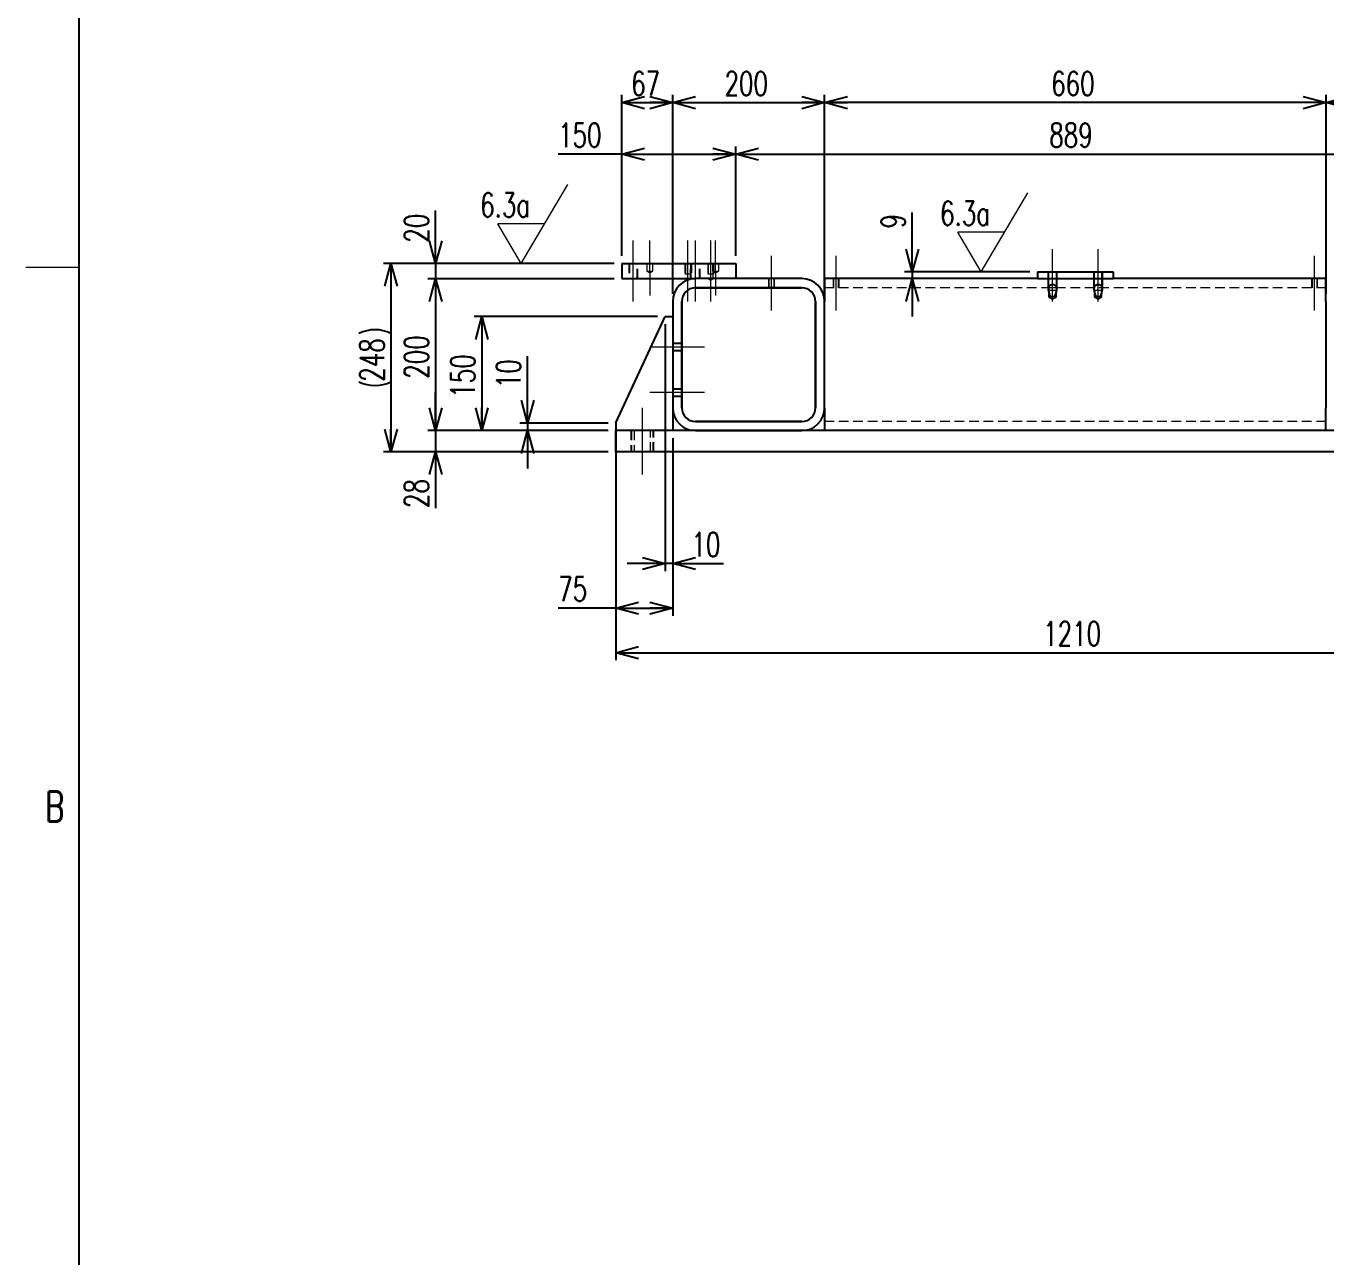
# Model space of a CAD drawing. Header units: millimetres. Extents: x 30 to 8380, y 30 to 5898.
# Drawn here: x 30 to 1741, y 1661 to 3281 of the extents above; entities that cross this region are included whole.
import ezdxf

# ---------------------------------------------------------------- set-up
doc = ezdxf.new("R2010")
doc.units = ezdxf.units.MM
doc.header["$LTSCALE"] = 10
doc.linetypes.add('CENTERX2', pattern=[20.32, 12.7, -2.54, 2.54, -2.54])
doc.linetypes.add('HIDDEN', pattern=[1.905, 1.27, -0.635])
doc.layers.add('FORMAT', color=7, linetype='Continuous')
doc.styles.add('SLDTEXTSTYLE0', font='TXT', dxfattribs={"width": 0.7, "bigfont": 'bigfont'})
doc.dimstyles.new('SLDDIMSTYLE1', dxfattribs={"dimtxt": 36.380208, "dimasz": 30, "dimexe": 0, "dimexo": 0.0625, "dimgap": 9.095052, "dimtad": 3, "dimrnd": 1e-09, "dimzin": 12, "dimdsep": 46, "dimtxsty": 'SLDTEXTSTYLE0', "dimblk1": 'OPEN30', "dimblk2": 'OPEN30', "dimsah": 1, "dimcen": 0.09, "dimadec": 0, "dimazin": 3, "dimtfac": 1, "dimtdec": 3, "dimtofl": 0, "dimtmove": 0, "dimatfit": 3, "dimldrblk": 'OPEN30', "dimfxl": 1, "dimfrac": 2, "dimtolj": 1, "dimtzin": 12, "dimarcsym": 0})
doc.dimstyles.new('SLDDIMSTYLE2', dxfattribs={"dimtxt": 36.380208, "dimasz": 30, "dimexe": 0, "dimexo": 0.0625, "dimgap": 9.095052, "dimtad": 3, "dimrnd": 1e-09, "dimzin": 12, "dimdsep": 46, "dimtxsty": 'SLDTEXTSTYLE0', "dimblk1": 'OPEN30', "dimblk2": 'OPEN30', "dimsah": 1, "dimcen": 0.09, "dimadec": 0, "dimazin": 3, "dimtfac": 1, "dimtdec": 3, "dimtmove": 0, "dimatfit": 0, "dimldrblk": 'OPEN30', "dimfxl": 1, "dimfrac": 2, "dimtolj": 1, "dimtzin": 12, "dimarcsym": 0})

# ---------------------------------------------------------------- blocks, each defined once
blk = doc.blocks.new('_Open30')
at = {"color": 0, "linetype": 'ByBlock', "lineweight": -2}
for p, q in [((-1, 0.267949), (0, 0)), ((0, 0), (-1, -0.267949)), ((0, 0), (-1, 0))]:
    blk.add_line(p, q, dxfattribs=at)
blk = doc.blocks.new('_D_111')
at = {"layer": 'FORMAT', "transparency": 16777216}
for p, q in [((806.4, 2710.4), (806.4, 2446)), ((2016.4, 2710.4), (2016.4, 2446)), ((806.4, 2456), (2016.4, 2456))]:
    blk.add_line(p, q, dxfattribs=at)
at = {"layer": 'FORMAT', "transparency": 16777216, "xscale": 30, "yscale": 30, "rotation": 180}
blk.add_blockref('_Open30', (806.4, 2456, -2290), dxfattribs=at)
at = {"layer": 'FORMAT', "transparency": 16777216, "xscale": 30, "yscale": 30}
blk.add_blockref('_Open30', (2016.4, 2456, -2290), dxfattribs=at)
at = {"layer": 'FORMAT', "transparency": 16777216, "insert": (1369.1, 2497), "char_height": 31.75, "attachment_point": 1, "style": 'SLDTEXTSTYLE0'}
blk.add_mtext('1210', dxfattribs=at)
blk = doc.blocks.new('_D_112')
at = {"layer": 'FORMAT', "transparency": 16777216}
for p, q in [((806.4, 2748.4), (806.4, 2504.7)), ((881.4, 2738.4), (881.4, 2504.7)), ((806.4, 2514.7), (730.7, 2514.7)), ((806.4, 2514.7), (881.4, 2514.7))]:
    blk.add_line(p, q, dxfattribs=at)
at = {"layer": 'FORMAT', "transparency": 16777216, "xscale": 30, "yscale": 30, "rotation": 180}
blk.add_blockref('_Open30', (806.4, 2514.7, -2290), dxfattribs=at)
at = {"layer": 'FORMAT', "transparency": 16777216, "xscale": 30, "yscale": 30}
blk.add_blockref('_Open30', (881.4, 2514.7, -2290), dxfattribs=at)
at = {"layer": 'FORMAT', "transparency": 16777216, "insert": (730.7, 2555.7), "char_height": 31.75, "attachment_point": 1, "style": 'SLDTEXTSTYLE0'}
blk.add_mtext('75', dxfattribs=at)
blk = doc.blocks.new('_D_113')
at = {"layer": 'FORMAT', "transparency": 16777216}
for p, q in [((804.4, 2968.4), (500.5, 2968.4)), ((510.5, 2968.4), (510.5, 2720.4)), ((796.4, 2720.4), (500.5, 2720.4))]:
    blk.add_line(p, q, dxfattribs=at)
for centre, start, end in [((489.3, 2833.9), 63.4349, 116.5651), ((489.3, 2855), 243.4349, 296.5651)]:
    blk.add_arc(centre, 47.3, start, end, dxfattribs=at)
at = {"layer": 'FORMAT', "transparency": 16777216, "xscale": 30, "yscale": 30}
for p, rotation in [((510.5, 2968.4, -2290), 90), ((510.5, 2720.4, -2290), 270)]:
    blk.add_blockref('_Open30', p, dxfattribs=dict(at, rotation=rotation))
at = {"layer": 'FORMAT', "transparency": 16777216, "insert": (469.6, 2812.7), "char_height": 31.75, "attachment_point": 1, "rotation": 90, "style": 'SLDTEXTSTYLE0'}
blk.add_mtext('248', dxfattribs=at)
blk = doc.blocks.new('_D_114')
at = {"layer": 'FORMAT', "transparency": 16777216}
for p, q in [((569.2, 2968.4), (569.2, 3038.1)), ((804.4, 2968.4), (559.2, 2968.4)), ((569.2, 2968.4), (569.2, 2948.4)), ((804.4, 2948.4), (559.2, 2948.4)), ((569.2, 2948.4), (569.2, 2898.4))]:
    blk.add_line(p, q, dxfattribs=at)
at = {"layer": 'FORMAT', "transparency": 16777216, "xscale": 30, "yscale": 30}
for p, rotation in [((569.2, 2968.4, -2290), 270), ((569.2, 2948.4, -2290), 90)]:
    blk.add_blockref('_Open30', p, dxfattribs=dict(at, rotation=rotation))
at = {"layer": 'FORMAT', "transparency": 16777216, "insert": (528.2, 2995.8), "char_height": 31.75, "attachment_point": 1, "rotation": 90, "style": 'SLDTEXTSTYLE0'}
blk.add_mtext('20', dxfattribs=at)
blk = doc.blocks.new('_D_115')
at = {"layer": 'FORMAT', "transparency": 16777216}
for p, q in [((804.4, 2948.4), (559.2, 2948.4)), ((569.2, 2948.4), (569.2, 2748.4)), ((796.4, 2748.4), (559.2, 2748.4))]:
    blk.add_line(p, q, dxfattribs=at)
at = {"layer": 'FORMAT', "transparency": 16777216, "xscale": 30, "yscale": 30}
for p, rotation in [((569.2, 2948.4, -2290), 90), ((569.2, 2748.4, -2290), 270)]:
    blk.add_blockref('_Open30', p, dxfattribs=dict(at, rotation=rotation))
at = {"layer": 'FORMAT', "transparency": 16777216, "insert": (528.2, 2816.7), "char_height": 31.75, "attachment_point": 1, "rotation": 90, "style": 'SLDTEXTSTYLE0'}
blk.add_mtext('200', dxfattribs=at)
blk = doc.blocks.new('_D_116')
at = {"layer": 'FORMAT', "transparency": 16777216}
for p, q in [((569.2, 2748.4), (569.2, 2798.4)), ((796.4, 2748.4), (559.2, 2748.4)), ((569.2, 2748.4), (569.2, 2720.4)), ((796.4, 2720.4), (559.2, 2720.4)), ((569.2, 2720.4), (569.2, 2646.5))]:
    blk.add_line(p, q, dxfattribs=at)
at = {"layer": 'FORMAT', "transparency": 16777216, "xscale": 30, "yscale": 30}
for p, rotation in [((569.2, 2748.4, -2290), 270), ((569.2, 2720.4, -2290), 90)]:
    blk.add_blockref('_Open30', p, dxfattribs=dict(at, rotation=rotation))
at = {"layer": 'FORMAT', "transparency": 16777216, "insert": (528.2, 2646.5), "char_height": 31.75, "attachment_point": 1, "rotation": 90, "style": 'SLDTEXTSTYLE0'}
blk.add_mtext('28', dxfattribs=at)
blk = doc.blocks.new('_D_117')
at = {"layer": 'FORMAT', "transparency": 16777216}
for p, q in [((861.4, 2898.4), (620.1, 2898.4)), ((630.1, 2898.4), (630.1, 2748.4)), ((796.4, 2748.4), (620.1, 2748.4))]:
    blk.add_line(p, q, dxfattribs=at)
at = {"layer": 'FORMAT', "transparency": 16777216, "xscale": 30, "yscale": 30}
for p, rotation in [((630.1, 2898.4, -2290), 90), ((630.1, 2748.4, -2290), 270)]:
    blk.add_blockref('_Open30', p, dxfattribs=dict(at, rotation=rotation))
at = {"layer": 'FORMAT', "transparency": 16777216, "insert": (589.2, 2791.7), "char_height": 31.75, "attachment_point": 1, "rotation": 90, "style": 'SLDTEXTSTYLE0'}
blk.add_mtext('150', dxfattribs=at)
blk = doc.blocks.new('_D_118')
at = {"layer": 'FORMAT', "transparency": 16777216}
for p, q in [((690.3, 2758.4), (690.3, 2846.6)), ((796.4, 2758.4), (680.3, 2758.4)), ((690.3, 2758.4), (690.3, 2748.4)), ((796.4, 2748.4), (680.3, 2748.4)), ((690.3, 2748.4), (690.3, 2698.4))]:
    blk.add_line(p, q, dxfattribs=at)
at = {"layer": 'FORMAT', "transparency": 16777216, "xscale": 30, "yscale": 30}
for p, rotation in [((690.3, 2758.4, -2290), 270), ((690.3, 2748.4, -2290), 90)]:
    blk.add_blockref('_Open30', p, dxfattribs=dict(at, rotation=rotation))
at = {"layer": 'FORMAT', "transparency": 16777216, "insert": (649.4, 2804.2), "char_height": 31.75, "attachment_point": 1, "rotation": 90, "style": 'SLDTEXTSTYLE0'}
blk.add_mtext('10', dxfattribs=at)
blk = doc.blocks.new('_D_119')
at = {"layer": 'FORMAT', "transparency": 16777216}
for p, q in [((871.4, 2888.4), (871.4, 2563.4)), ((881.4, 2738.4), (881.4, 2563.4)), ((871.4, 2573.4), (821.4, 2573.4)), ((881.4, 2573.4), (871.4, 2573.4)), ((881.4, 2573.4), (948.4, 2573.4))]:
    blk.add_line(p, q, dxfattribs=at)
at = {"layer": 'FORMAT', "transparency": 16777216, "xscale": 30, "yscale": 30}
blk.add_blockref('_Open30', (871.4, 2573.4, -2290), dxfattribs=at)
at = {"layer": 'FORMAT', "transparency": 16777216, "xscale": 30, "yscale": 30, "rotation": 180}
blk.add_blockref('_Open30', (881.4, 2573.4, -2290), dxfattribs=at)
at = {"layer": 'FORMAT', "transparency": 16777216, "insert": (906.1, 2614.3), "char_height": 31.75, "attachment_point": 1, "style": 'SLDTEXTSTYLE0'}
blk.add_mtext('10', dxfattribs=at)
blk = doc.blocks.new('_D_120')
at = {"layer": 'FORMAT', "transparency": 16777216}
for p, q in [((814.4, 2978.4), (814.4, 3122.3)), ((964.4, 2978.4), (964.4, 3122.3)), ((814.4, 3112.3), (730.5, 3112.3)), ((814.4, 3112.3), (964.4, 3112.3))]:
    blk.add_line(p, q, dxfattribs=at)
at = {"layer": 'FORMAT', "transparency": 16777216, "xscale": 30, "yscale": 30, "rotation": 180}
blk.add_blockref('_Open30', (814.4, 3112.3, -2290), dxfattribs=at)
at = {"layer": 'FORMAT', "transparency": 16777216, "xscale": 30, "yscale": 30}
blk.add_blockref('_Open30', (964.4, 3112.3, -2290), dxfattribs=at)
at = {"layer": 'FORMAT', "transparency": 16777216, "insert": (730.5, 3153.3), "char_height": 31.75, "attachment_point": 1, "style": 'SLDTEXTSTYLE0'}
blk.add_mtext('150', dxfattribs=at)
blk = doc.blocks.new('_D_121')
at = {"layer": 'FORMAT', "transparency": 16777216}
for p, q in [((814.4, 2978.4), (814.4, 3190.2)), ((881.4, 2928.4), (881.4, 3190.2)), ((814.4, 3180.2), (881.4, 3180.2))]:
    blk.add_line(p, q, dxfattribs=at)
at = {"layer": 'FORMAT', "transparency": 16777216, "xscale": 30, "yscale": 30, "rotation": 180}
blk.add_blockref('_Open30', (814.4, 3180.2, -2290), dxfattribs=at)
at = {"layer": 'FORMAT', "transparency": 16777216, "xscale": 30, "yscale": 30}
blk.add_blockref('_Open30', (881.4, 3180.2, -2290), dxfattribs=at)
at = {"layer": 'FORMAT', "transparency": 16777216, "insert": (826.7, 3221.1), "char_height": 31.75, "attachment_point": 1, "style": 'SLDTEXTSTYLE0'}
blk.add_mtext('67', dxfattribs=at)
blk = doc.blocks.new('_D_122')
at = {"layer": 'FORMAT', "transparency": 16777216}
for p, q in [((881.4, 2928.4), (881.4, 3190.2)), ((1081.4, 2928.4), (1081.4, 3190.2)), ((881.4, 3180.2), (1081.4, 3180.2))]:
    blk.add_line(p, q, dxfattribs=at)
at = {"layer": 'FORMAT', "transparency": 16777216, "xscale": 30, "yscale": 30, "rotation": 180}
blk.add_blockref('_Open30', (881.4, 3180.2, -2290), dxfattribs=at)
at = {"layer": 'FORMAT', "transparency": 16777216, "xscale": 30, "yscale": 30}
blk.add_blockref('_Open30', (1081.4, 3180.2, -2290), dxfattribs=at)
at = {"layer": 'FORMAT', "transparency": 16777216, "insert": (949.6, 3221.1), "char_height": 31.75, "attachment_point": 1, "style": 'SLDTEXTSTYLE0'}
blk.add_mtext('200', dxfattribs=at)
blk = doc.blocks.new('_D_123')
at = {"layer": 'FORMAT', "transparency": 16777216}
for p, q in [((1081.4, 2928.4), (1081.4, 3190.2)), ((1741.4, 2928.4), (1741.4, 3190.2)), ((1741.4, 3180.2), (1081.4, 3180.2))]:
    blk.add_line(p, q, dxfattribs=at)
at = {"layer": 'FORMAT', "transparency": 16777216, "xscale": 30, "yscale": 30, "rotation": 180}
blk.add_blockref('_Open30', (1081.4, 3180.2, -2290), dxfattribs=at)
at = {"layer": 'FORMAT', "transparency": 16777216, "xscale": 30, "yscale": 30}
blk.add_blockref('_Open30', (1741.4, 3180.2, -2290), dxfattribs=at)
at = {"layer": 'FORMAT', "transparency": 16777216, "insert": (1379.6, 3221.1), "char_height": 31.75, "attachment_point": 1, "style": 'SLDTEXTSTYLE0'}
blk.add_mtext('660', dxfattribs=at)
blk = doc.blocks.new('_D_124')
at = {"layer": 'FORMAT', "transparency": 16777216}
for p, q in [((1741.4, 2928.4), (1741.4, 3190.2)), ((1941.4, 2928.4), (1941.4, 3190.2)), ((1741.4, 3180.2), (1941.4, 3180.2))]:
    blk.add_line(p, q, dxfattribs=at)
at = {"layer": 'FORMAT', "transparency": 16777216, "xscale": 30, "yscale": 30, "rotation": 180}
blk.add_blockref('_Open30', (1741.4, 3180.2, -2290), dxfattribs=at)
at = {"layer": 'FORMAT', "transparency": 16777216, "xscale": 30, "yscale": 30}
blk.add_blockref('_Open30', (1941.4, 3180.2, -2290), dxfattribs=at)
at = {"layer": 'FORMAT', "transparency": 16777216, "insert": (1809.6, 3221.1), "char_height": 31.75, "attachment_point": 1, "style": 'SLDTEXTSTYLE0'}
blk.add_mtext('200', dxfattribs=at)
blk = doc.blocks.new('_D_130')
at = {"layer": 'FORMAT', "transparency": 16777216}
for p, q in [((964.4, 2978.4), (964.4, 3122.3)), ((1853.4, 2978.4), (1853.4, 3122.3)), ((964.4, 3112.3), (1853.4, 3112.3))]:
    blk.add_line(p, q, dxfattribs=at)
at = {"layer": 'FORMAT', "transparency": 16777216, "xscale": 30, "yscale": 30, "rotation": 180}
blk.add_blockref('_Open30', (964.4, 3112.3, -2290), dxfattribs=at)
at = {"layer": 'FORMAT', "transparency": 16777216, "xscale": 30, "yscale": 30}
blk.add_blockref('_Open30', (1853.4, 3112.3, -2290), dxfattribs=at)
at = {"layer": 'FORMAT', "transparency": 16777216, "insert": (1377.1, 3153.3), "char_height": 31.75, "attachment_point": 1, "style": 'SLDTEXTSTYLE0'}
blk.add_mtext('889', dxfattribs=at)
blk = doc.blocks.new('_D_131')
at = {"layer": 'FORMAT', "transparency": 16777216}
for p, q in [((1196.7, 2957.4), (1196.7, 3035.6)), ((1351.4, 2957.4), (1186.7, 2957.4)), ((1196.7, 2957.4), (1196.7, 2948.4)), ((1196.7, 2948.4), (1196.7, 2898.4))]:
    blk.add_line(p, q, dxfattribs=at)
at = {"layer": 'FORMAT', "transparency": 16777216, "xscale": 30, "yscale": 30}
for p, rotation in [((1196.7, 2957.4, -2290), 270), ((1196.7, 2948.4, -2290), 90)]:
    blk.add_blockref('_Open30', p, dxfattribs=dict(at, rotation=rotation))
at = {"layer": 'FORMAT', "transparency": 16777216, "insert": (1155.7, 3014.4), "char_height": 31.8, "attachment_point": 1, "rotation": 90, "style": 'SLDTEXTSTYLE0'}
blk.add_mtext('9', dxfattribs=at)
blk = doc.blocks.new('SW_SFSYMBOL_5')
at = {"color": 0, "linetype": 'Continuous', "lineweight": 0}
for p, q in [((54, -52), (115.3, 52)), ((54, -52), (23.3, 0)), ((84.6, 0), (23.3, 0)), ((118, -52), (44, -52))]:
    blk.add_line(p, q, dxfattribs=at)
at = {"color": 0, "linetype": 'Continuous', "lineweight": 0, "insert": (0, 40.9), "char_height": 31.75, "attachment_point": 1, "style": 'SLDTEXTSTYLE0'}
blk.add_mtext('6.3a', dxfattribs=at)
blk = doc.blocks.new('SW_SFSYMBOL_6')
at = {"color": 0, "linetype": 'Continuous', "lineweight": 0}
for p, q in [((54, -52), (115.3, 52)), ((54, -52), (23.3, 0)), ((84.6, 0), (23.3, 0)), ((176.5, -52), (44, -52))]:
    blk.add_line(p, q, dxfattribs=at)
at = {"color": 0, "linetype": 'Continuous', "lineweight": 0, "insert": (0, 40.9), "char_height": 31.75, "attachment_point": 1, "style": 'SLDTEXTSTYLE0'}
blk.add_mtext('6.3a', dxfattribs=at)

msp = doc.modelspace()

# ---------------------------------------------------------------- linework, layer by layer
at = {"color": 7, "linetype": 'Continuous', "lineweight": 25}
for p, q in [((814.3961123, 2968.4458742), (814.3961123, 2948.4458742)), ((814.3961123, 2968.4458742), (964.3961123, 2968.4458742)), ((964.3961123, 2968.4458742), (964.3961123, 2948.4458742)), ((814.3961123, 2948.4458742), (911.3961123, 2948.4458742)), ((1051.3961123, 2948.4458742), (911.3961123, 2948.4458742)), ((1361.3961123, 2948.4458742), (1081.3961123, 2948.4458742)), ((1081.3961123, 2948.4458742), (1081.3961123, 2918.4458742)), ((1361.3961123, 2957.4458742), (1361.3961123, 2948.4458742)), ((1361.3961123, 2957.4458742), (1461.3961123, 2957.4458742)), ((1361.3961123, 2948.4458742), (1461.3961123, 2948.4458742)), ((1461.3961123, 2957.4458742), (1461.3961123, 2948.4458742)), ((1741.3961123, 2948.4458742), (1461.3961123, 2948.4458742)), ((1741.3961123, 2918.4458742), (1741.3961123, 2948.4458742)), ((911.3961123, 2936.4458742), (1051.3961123, 2936.4458742)), ((1051.3961123, 2936.4458742), (911.3961123, 2936.4458742)), ((1375.4768129, 2933.4458742), (1376.3913041, 2933.4458742)), ((1376.2961123, 2933.4458742), (1376.311587, 2933.4458742)), ((1386.4009206, 2933.4458742), (1387.3154117, 2933.4458742)), ((1435.4768129, 2933.4458742), (1436.3913041, 2933.4458742)), ((1436.2961123, 2933.4458742), (1436.311587, 2933.4458742)), ((1446.4009206, 2933.4458742), (1447.3154117, 2933.4458742)), ((881.3961123, 2918.4458742), (881.3961123, 2778.4458742)), ((893.3961123, 2778.4458742), (893.3961123, 2918.4458742)), ((893.3961123, 2918.4458742), (893.3961123, 2778.4458742)), ((1069.3961123, 2918.4458742), (1069.3961123, 2778.4458742)), ((1069.3961123, 2778.4458742), (1069.3961123, 2918.4458742)), ((1081.3961123, 2778.4458742), (1081.3961123, 2918.4458742)), ((1741.3961123, 2918.4458742), (1741.3961123, 2778.4458742)), ((806.3961123, 2758.4458742), (871.3961123, 2898.4458742)), ((871.3961123, 2898.4458742), (881.3961123, 2898.4458742)), ((881.3961123, 2778.4458742), (881.3961123, 2748.4458742)), ((1081.3961123, 2778.4458742), (1081.3961123, 2748.4458742)), ((1741.3961123, 2748.4458742), (1741.3961123, 2778.4458742)), ((806.3961123, 2758.4458742), (806.3961123, 2748.4458742)), ((1051.3961123, 2760.4458742), (911.3961123, 2760.4458742)), ((911.3961123, 2760.4458742), (1051.3961123, 2760.4458742)), ((806.3961123, 2720.4458742), (806.3961123, 2748.4458742)), ((2016.3961123, 2748.4458742), (806.3961123, 2748.4458742)), ((911.3961123, 2748.4458742), (1051.3961123, 2748.4458742)), ((2016.3961123, 2720.4458742), (806.3961123, 2720.4458742))]:
    msp.add_line(p, q, dxfattribs=at)
at = {"color": 7, "linetype": 'HIDDEN', "lineweight": 18}
for p, q in [((823.3961123, 2968.4458742), (823.3961123, 2948.4458742)), ((824.2961123, 2968.4458742), (824.2961123, 2948.4458742)), ((834.4961123, 2948.4458742), (834.4961123, 2968.4458742)), ((835.3961123, 2948.4458742), (835.3961123, 2968.4458742)), ((847.3961123, 2968.4458742), (847.3961123, 2958.4458742)), ((855.3961123, 2958.4458742), (855.3961123, 2968.4458742)), ((897.3961123, 2968.4458742), (897.3961123, 2954.4458742)), ((897.9961123, 2968.4458742), (897.9961123, 2948.4458742)), ((904.7961123, 2948.4458742), (904.7961123, 2968.4458742)), ((905.3961123, 2954.4458742), (905.3961123, 2968.4458742)), ((906.2961123, 2968.4458742), (906.2961123, 2948.4458742)), ((916.4961123, 2948.4458742), (916.4961123, 2968.4458742)), ((917.3961123, 2948.4458742), (917.3961123, 2968.4458742)), ((927.3961123, 2968.4458742), (927.3961123, 2954.4458742)), ((927.9961123, 2968.4458742), (927.9961123, 2948.4458742)), ((933.8961123, 2968.4458742), (933.8961123, 2958.4458742)), ((934.7961123, 2948.4458742), (934.7961123, 2968.4458742)), ((935.3961123, 2954.4458742), (935.3961123, 2968.4458742)), ((941.8961123, 2958.4458742), (941.8961123, 2968.4458742)), ((847.3961123, 2958.4458742), (855.3961123, 2958.4458742)), ((847.3961123, 2958.4458742), (851.3961123, 2956.0424317)), ((851.3961123, 2956.0424317), (855.3961123, 2958.4458742)), ((901.0578993, 2946.606167), (901.3961123, 2946.4029481)), ((901.3961123, 2946.4029481), (902.6022814, 2947.1276876)), ((905.3961123, 2954.4458742), (905.295824, 2954.4458742)), ((905.3961123, 2954.4458742), (905.3961123, 2948.4458742)), ((911.1511654, 2948.4448742), (916.4961123, 2948.4448742)), ((916.4961123, 2948.4448742), (916.4961123, 2948.4458742)), ((927.9961123, 2948.4458742), (931.3961123, 2946.4029481)), ((931.3961123, 2946.4029481), (934.7961123, 2948.4458742)), ((933.8961123, 2958.4458742), (941.8961123, 2958.4458742)), ((933.8961123, 2958.4458742), (937.8961123, 2956.0424317)), ((935.3961123, 2954.4458742), (935.295824, 2954.4458742)), ((937.8961123, 2956.0424317), (941.8961123, 2958.4458742)), ((1007.3961123, 2948.4458742), (1007.3961123, 2936.4458742)), ((1007.9961123, 2948.4458742), (1007.9961123, 2936.4458742)), ((1014.7961123, 2936.4458742), (1014.7961123, 2948.4458742)), ((1015.3961123, 2936.4458742), (1015.3961123, 2948.4458742)), ((1092.3961123, 2948.4458742), (1092.3961123, 2936.4458742)), ((1092.9961123, 2948.4458742), (1092.9961123, 2936.4458742)), ((1099.7961123, 2936.4458742), (1099.7961123, 2948.4458742)), ((1100.3961123, 2936.4458742), (1100.3961123, 2948.4458742)), ((1375.3961123, 2957.4458742), (1375.3961123, 2948.4458742)), ((1375.3961123, 2948.4458742), (1375.3961123, 2936.4458742)), ((1376.2961123, 2957.4458742), (1376.2961123, 2948.4458742)), ((1376.2961123, 2948.4458742), (1376.2961123, 2936.4458742)), ((1386.4961123, 2948.4458742), (1386.4961123, 2957.4458742)), ((1386.4961123, 2936.4458742), (1386.4961123, 2948.4458742)), ((1387.3961123, 2948.4458742), (1387.3961123, 2957.4458742)), ((1387.3961123, 2936.4458742), (1387.3961123, 2948.4458742)), ((1435.3961123, 2957.4458742), (1435.3961123, 2948.4458742)), ((1435.3961123, 2948.4458742), (1435.3961123, 2936.4458742)), ((1436.2961123, 2957.4458742), (1436.2961123, 2948.4458742)), ((1436.2961123, 2948.4458742), (1436.2961123, 2936.4458742)), ((1446.4961123, 2948.4458742), (1446.4961123, 2957.4458742)), ((1446.4961123, 2936.4458742), (1446.4961123, 2948.4458742)), ((1447.3961123, 2948.4458742), (1447.3961123, 2957.4458742)), ((1447.3961123, 2936.4458742), (1447.3961123, 2948.4458742)), ((1722.3961123, 2948.4458742), (1722.3961123, 2936.4458742)), ((1722.9961123, 2948.4458742), (1722.9961123, 2936.4458742)), ((1729.7961123, 2936.4458742), (1729.7961123, 2948.4458742)), ((1730.3961123, 2936.4458742), (1730.3961123, 2948.4458742)), ((1741.3961123, 2936.4458742), (1081.3961123, 2936.4458742)), ((1375.3961123, 2935.0257882), (1375.3961123, 2933.4458742)), ((1376.2961123, 2934.9852308), (1376.2961123, 2924.6958742)), ((1386.4961123, 2924.6958742), (1386.4961123, 2934.9948526)), ((1387.3961123, 2933.4458742), (1387.3961123, 2934.9766626)), ((1435.3961123, 2935.0257882), (1435.3961123, 2933.4458742)), ((1436.2961123, 2934.9852308), (1436.2961123, 2924.6958742)), ((1446.4961123, 2924.6958742), (1446.4961123, 2934.9948526)), ((1447.3961123, 2933.4458742), (1447.3961123, 2934.9766626)), ((1376.2961123, 2924.6958742), (1378.7204209, 2924.6958742)), ((1376.2961123, 2924.6958742), (1381.3961123, 2921.631485)), ((1381.3961123, 2921.631485), (1386.4961123, 2924.6958742)), ((1384.0718037, 2924.6958742), (1386.4961123, 2924.6958742)), ((1436.2961123, 2924.6958742), (1438.7204209, 2924.6958742)), ((1436.2961123, 2924.6958742), (1441.3961123, 2921.631485)), ((1441.3961123, 2921.631485), (1446.4961123, 2924.6958742)), ((1444.0718037, 2924.6958742), (1446.4961123, 2924.6958742)), ((893.3961123, 2863.4458742), (881.3961123, 2863.4458742)), ((893.3961123, 2862.6958742), (881.3961123, 2862.6958742)), ((881.3961123, 2854.1958742), (893.3961123, 2854.1958742)), ((881.3961123, 2853.4458742), (893.3961123, 2853.4458742)), ((893.3961123, 2803.4458742), (881.3961123, 2803.4458742)), ((893.3961123, 2802.6958742), (881.3961123, 2802.6958742)), ((881.3961123, 2794.1958742), (893.3961123, 2794.1958742)), ((881.3961123, 2793.4458742), (893.3961123, 2793.4458742)), ((1741.3961123, 2760.4458742), (1081.3961123, 2760.4458742)), ((826.3961123, 2748.4458742), (826.3961123, 2720.4458742)), ((827.1461123, 2748.4458742), (827.1461123, 2720.4458742)), ((830.6461123, 2748.4458742), (830.6461123, 2720.4458742)), ((852.1461123, 2720.4458742), (852.1461123, 2748.4458742)), ((855.6461123, 2720.4458742), (855.6461123, 2748.4458742)), ((856.3961123, 2720.4458742), (856.3961123, 2748.4458742))]:
    msp.add_line(p, q, dxfattribs=at)
at = {"color": 7, "linetype": 'HIDDEN', "lineweight": 25}
for p, q in [((905.3961123, 2954.4458742), (905.295824, 2954.4458742)), ((935.3961123, 2954.4458742), (935.295824, 2954.4458742)), ((1375.4768129, 2933.4458742), (1375.3961123, 2933.4458742)), ((1387.3961123, 2936.4458742), (1387.2898358, 2936.4458742)), ((1387.3961123, 2933.4458742), (1387.3154117, 2933.4458742)), ((1435.4768129, 2933.4458742), (1435.3961123, 2933.4458742)), ((1447.3961123, 2933.4458742), (1447.3154117, 2933.4458742))]:
    msp.add_line(p, q, dxfattribs=at)
at = {"color": 7, "linetype": 'Continuous', "lineweight": 25}
for centre, radius, start, end in [((911.3961123, 2918.4458742), 30, 90, 180), ((1051.3961123, 2918.4458742), 30, 0, 90), ((911.3961123, 2918.4458742), 18, 90, 180), ((911.3961123, 2918.4458742), 18, 90, 180), ((1051.3961123, 2918.4458742), 18, 0, 90), ((1051.3961123, 2918.4458742), 18, 0, 90), ((911.3961123, 2778.4458742), 30, 180, 270), ((911.3961123, 2778.4458742), 18, 180, 270), ((911.3961123, 2778.4458742), 18, 180, 270), ((1051.3961123, 2778.4458742), 18, 270, 0), ((1051.3961123, 2778.4458742), 30, 270, 0), ((1051.3961123, 2778.4458742), 18, 270, 0)]:
    msp.add_arc(centre, radius, start, end, dxfattribs=at)
at = {"color": 7, "linetype": 'Continuous', "lineweight": 18}
for points, knots in [([(905.2956104, 2954.4458742), (904.8602139, 2954.4458742), (904.1168033, 2954.4458742), (903.1316473, 2954.4458742), (901.9922814, 2954.4458742), (900.7999432, 2954.4458742), (899.6605774, 2954.4458742), (898.6754214, 2954.4458742), (897.9320107, 2954.4458742), (897.4964007, 2954.4458742), (897.3961123, 2954.4458742), (897.4159134, 2954.4458742), (897.3961123, 2954.4458742)], [0, 0, 0, 0, 0.1025451834, 0.2050970752, 0.307648967, 0.4102008588, 0.5127527506, 0.6153046423, 0.7178565341, 0.8204084259, 0.9229603177, 1, 1, 1, 1]), ([(905.2956104, 2954.4458742), (904.8602139, 2954.4458742), (904.1168033, 2954.4458742), (903.1316473, 2954.4458742), (901.9922814, 2954.4458742), (900.7999432, 2954.4458742), (899.6605774, 2954.4458742), (898.6754214, 2954.4458742), (897.9320107, 2954.4458742), (897.4964007, 2954.4458742), (897.3961123, 2954.4458742), (897.4159134, 2954.4458742), (897.3961123, 2954.4458742)], [0, 0, 0, 0, 0.1025451834, 0.2050970752, 0.307648967, 0.4102008588, 0.5127527506, 0.6153046423, 0.7178565341, 0.8204084259, 0.9229603177, 1, 1, 1, 1]), ([(935.2958202, 2954.4458742), (934.8602139, 2954.4458742), (934.1168033, 2954.4458742), (933.1316473, 2954.4458742), (931.9922814, 2954.4458742), (930.7999432, 2954.4458742), (929.6605774, 2954.4458742), (928.6754214, 2954.4458742), (927.9320107, 2954.4458742), (927.4964007, 2954.4458742), (927.3961123, 2954.4458742), (927.4159134, 2954.4458742), (927.3961123, 2954.4458742)], [0, 0, 0, 0, 0.1025510988, 0.2051023146, 0.3076535305, 0.4102047463, 0.5127559621, 0.615307178, 0.7178583938, 0.8204096096, 0.9229608255, 1, 1, 1, 1]), ([(935.2958202, 2954.4458742), (934.8602139, 2954.4458742), (934.1168033, 2954.4458742), (933.1316473, 2954.4458742), (931.9922814, 2954.4458742), (930.7999432, 2954.4458742), (929.6605774, 2954.4458742), (928.6754214, 2954.4458742), (927.9320107, 2954.4458742), (927.4964007, 2954.4458742), (927.3961123, 2954.4458742), (927.4159134, 2954.4458742), (927.3961123, 2954.4458742)], [0, 0, 0, 0, 0.1025510988, 0.2051023146, 0.3076535305, 0.4102047463, 0.5127559621, 0.615307178, 0.7178583938, 0.8204096096, 0.9229608255, 1, 1, 1, 1]), ([(1387.2897625, 2936.4458742), (1386.8250746, 2936.4458742), (1386.0191918, 2936.4458742), (1384.9228238, 2936.4458742), (1383.6048596, 2936.4458742), (1382.1481117, 2936.4458742), (1380.6441129, 2936.4458742), (1379.187365, 2936.4458742), (1377.8694008, 2936.4458742), (1376.7730329, 2936.4458742), (1375.96715, 2936.4458742), (1375.5023888, 2936.4458742), (1375.3961123, 2936.4458742), (1375.4170638, 2936.4458742), (1375.3961123, 2936.4458742)], [0, 0, 0, 0, 0.0850989326, 0.1701991471, 0.2552993616, 0.340399576, 0.4254997905, 0.510600005, 0.5957002195, 0.680800434, 0.7659006485, 0.851000863, 0.9361010775, 1, 1, 1, 1]), ([(1376.3105869, 2933.4458742), (1376.6041797, 2933.4458742), (1377.2476575, 2933.4458742), (1378.1949022, 2933.4458742), (1379.3765526, 2933.4458742), (1380.7060835, 2933.4458742), (1382.0861411, 2933.4458742), (1383.415672, 2933.4458742), (1384.5973225, 2933.4458742), (1385.5445671, 2933.4458742), (1386.1880449, 2933.4458742), (1386.4806377, 2933.4458742), (1386.4961123, 2933.4458742), (1386.4929029, 2933.4458742), (1386.4961123, 2933.4458742)], [0, 0, 0, 0, 0.0886030095, 0.1771923865, 0.2657817635, 0.3543711405, 0.4429605174, 0.5315498944, 0.6201392714, 0.7087286484, 0.7973180254, 0.8859074024, 0.9744967793, 1, 1, 1, 1]), ([(1436.3110065, 2933.4458742), (1436.6041797, 2933.4458742), (1437.2476575, 2933.4458742), (1438.1949022, 2933.4458742), (1439.3765526, 2933.4458742), (1440.7060835, 2933.4458742), (1442.0861411, 2933.4458742), (1443.415672, 2933.4458742), (1444.5973225, 2933.4458742), (1445.5445671, 2933.4458742), (1446.1880449, 2933.4458742), (1446.4806377, 2933.4458742), (1446.4961123, 2933.4458742), (1446.4929029, 2933.4458742), (1446.4961123, 2933.4458742)], [0, 0, 0, 0, 0.0885977912, 0.1771876754, 0.2657775596, 0.3543674438, 0.442957328, 0.5315472122, 0.6201370965, 0.7087269807, 0.7973168649, 0.8859067491, 0.9744966333, 1, 1, 1, 1])]:
    msp.add_open_spline(points, degree=3, knots=knots, dxfattribs=at)
at = {"color": 7, "linetype": 'Continuous', "lineweight": 25}
for points, knots in [([(1378.7204209, 2924.6958742), (1378.1374918, 2926.3824044), (1377.5899937, 2928.0237039), (1376.939582, 2930.443385), (1376.7508136, 2931.2426668), (1376.5304304, 2932.4337523), (1376.4675168, 2932.8294824), (1376.3680879, 2933.6190871), (1376.3317095, 2934.0135359), (1376.2736253, 2935.170053), (1376.3000098, 2935.9133766), (1376.4869547, 2936.9854364), (1376.5740988, 2937.3356165), (1376.8146677, 2938.0209586), (1376.9655723, 2938.3484707), (1377.3426939, 2938.9682042), (1377.5717767, 2939.2629523), (1378.1078665, 2939.7910065), (1378.4160052, 2940.0276338), (1379.1330982, 2940.4344836), (1379.5254968, 2940.5956363), (1380.3907677, 2940.8252796), (1380.840753, 2940.8874823), (1381.5364108, 2940.8985589), (1381.7690089, 2940.8880735), (1382.2230748, 2940.8402438), (1382.4465003, 2940.8029434), (1383.1060285, 2940.6504073), (1383.5111256, 2940.4995475), (1384.2499264, 2940.1122152), (1384.570935, 2939.8828796), (1385.1357063, 2939.3602728), (1385.3701495, 2939.0753016), (1385.7645569, 2938.4666444), (1385.9255837, 2938.1394084), (1386.1802998, 2937.4639137), (1386.2747642, 2937.1158993), (1386.412654, 2936.400501), (1386.4559461, 2936.0331035), (1386.5003612, 2935.2794511), (1386.5011686, 2934.8959614), (1386.4526796, 2933.7390762), (1386.353548, 2932.9534911), (1386.06533, 2931.3512939), (1385.8744506, 2930.5306917), (1385.215191, 2928.0603246), (1384.6596416, 2926.3966063), (1384.0718037, 2924.6958742)], [0, 0, 0, 0, 0.125, 0.125, 0.1875, 0.1875, 0.21875, 0.21875, 0.25, 0.25, 0.3125, 0.3125, 0.34375, 0.34375, 0.375, 0.375, 0.40625, 0.40625, 0.4375, 0.4375, 0.46875, 0.46875, 0.5, 0.5, 0.515625, 0.515625, 0.53125, 0.53125, 0.5625, 0.5625, 0.59375, 0.59375, 0.625, 0.625, 0.65625, 0.65625, 0.6875, 0.6875, 0.71875, 0.71875, 0.75, 0.75, 0.8125, 0.8125, 0.875, 0.875, 1, 1, 1, 1]), ([(1438.7204209, 2924.6958742), (1438.1374918, 2926.3824044), (1437.5899937, 2928.0237039), (1436.939582, 2930.443385), (1436.7508136, 2931.2426668), (1436.5304304, 2932.4337523), (1436.4675168, 2932.8294824), (1436.3680879, 2933.6190871), (1436.3317095, 2934.0135359), (1436.2736253, 2935.170053), (1436.3000098, 2935.9133766), (1436.4869547, 2936.9854364), (1436.5740988, 2937.3356165), (1436.8146677, 2938.0209586), (1436.9655723, 2938.3484707), (1437.3426939, 2938.9682042), (1437.5717767, 2939.2629523), (1438.1078665, 2939.7910065), (1438.4160052, 2940.0276338), (1439.1330982, 2940.4344836), (1439.5254968, 2940.5956363), (1440.3907677, 2940.8252796), (1440.840753, 2940.8874823), (1441.5364108, 2940.8985589), (1441.7690089, 2940.8880735), (1442.2230748, 2940.8402438), (1442.4465003, 2940.8029434), (1443.1060285, 2940.6504073), (1443.5111256, 2940.4995475), (1444.2499264, 2940.1122152), (1444.570935, 2939.8828796), (1445.1357063, 2939.3602728), (1445.3701495, 2939.0753016), (1445.7645569, 2938.4666444), (1445.9255837, 2938.1394084), (1446.1802998, 2937.4639137), (1446.2747642, 2937.1158993), (1446.412654, 2936.400501), (1446.4559461, 2936.0331035), (1446.5003612, 2935.2794511), (1446.5011686, 2934.8959614), (1446.4526796, 2933.7390762), (1446.353548, 2932.9534911), (1446.06533, 2931.3512939), (1445.8744506, 2930.5306917), (1445.215191, 2928.0603246), (1444.6596416, 2926.3966063), (1444.0718037, 2924.6958742)], [0, 0, 0, 0, 0.125, 0.125, 0.1875, 0.1875, 0.21875, 0.21875, 0.25, 0.25, 0.3125, 0.3125, 0.34375, 0.34375, 0.375, 0.375, 0.40625, 0.40625, 0.4375, 0.4375, 0.46875, 0.46875, 0.5, 0.5, 0.515625, 0.515625, 0.53125, 0.53125, 0.5625, 0.5625, 0.59375, 0.59375, 0.625, 0.625, 0.65625, 0.65625, 0.6875, 0.6875, 0.71875, 0.71875, 0.75, 0.75, 0.8125, 0.8125, 0.875, 0.875, 1, 1, 1, 1]), ([(1384.0718037, 2924.6958742), (1383.2041384, 2924.4492268), (1382.319051, 2924.2912147), (1381.1744644, 2924.2902053), (1380.9443888, 2924.299702), (1380.49055, 2924.3367031), (1380.2655468, 2924.3641696), (1379.5955872, 2924.4701518), (1379.1556593, 2924.5721509), (1378.7204209, 2924.6958742)], [0, 0, 0, 0, 0.5, 0.5, 0.625, 0.625, 0.75, 0.75, 1, 1, 1, 1]), ([(1444.0718037, 2924.6958742), (1443.2041384, 2924.4492268), (1442.319051, 2924.2912147), (1441.1744644, 2924.2902053), (1440.9443888, 2924.299702), (1440.49055, 2924.3367031), (1440.2655468, 2924.3641696), (1439.5955872, 2924.4701518), (1439.1556593, 2924.5721509), (1438.7204209, 2924.6958742)], [0, 0, 0, 0, 0.5, 0.5, 0.625, 0.625, 0.75, 0.75, 1, 1, 1, 1])]:
    msp.add_open_spline(points, degree=3, knots=knots, dxfattribs=at)
at = {"layer": 'FORMAT', "linetype": 'Continuous', "lineweight": 25}
msp.add_line((100, 100), (100, 5827.5), dxfattribs=at)
at = {"layer": 'FORMAT', "linetype": 'CENTERX2', "lineweight": 18}
for p, q in [((829.3961123, 2918.4458742), (829.3961123, 2998.4458742)), ((851.3961123, 2958.4458742), (851.3961123, 2998.4458742)), ((901.3961123, 2918.4458742), (901.3961123, 2998.4458742)), ((911.3961123, 2948.4458742), (911.3961123, 2998.4458742)), ((931.3961123, 2948.4458742), (931.3961123, 2998.4458742)), ((937.8961123, 2958.4458742), (937.8961123, 2998.4458742)), ((1011.3961123, 2906.4458742), (1011.3961123, 2978.4458742)), ((1096.3961123, 2906.4458742), (1096.3961123, 2978.4458742)), ((1381.3961123, 2948.4458742), (1381.3961123, 2987.4458742)), ((1441.3961123, 2948.4458742), (1441.3961123, 2987.4458742)), ((1726.3961123, 2906.4458742), (1726.3961123, 2978.4458742)), ((851.3961123, 2958.4458742), (851.3961123, 2926.0424317)), ((911.3961123, 2918.4448742), (911.3961123, 2948.4458742)), ((931.3961123, 2918.4448742), (931.3961123, 2948.4458742)), ((937.8961123, 2958.4458742), (937.8961123, 2926.0424317)), ((1381.3961123, 2918.4448742), (1381.3961123, 2948.4458742)), ((1441.3961123, 2918.4448742), (1441.3961123, 2948.4458742)), ((923.3961123, 2858.4458742), (851.3961123, 2858.4458742)), ((923.3961123, 2798.4458742), (851.3961123, 2798.4458742)), ((841.3961123, 2690.4458742), (841.3961123, 2778.4458742))]:
    msp.add_line(p, q, dxfattribs=at)
at = {"layer": 'FORMAT', "linetype": 'Continuous', "lineweight": 18}
msp.add_line((29.99, 2963.75), (100.01, 2963.75), dxfattribs=at)

# ---------------------------------------------------------------- block references
at = {"color": 7, "linetype": 'Continuous', "lineweight": 0}
for name, p in [('SW_SFSYMBOL_6', (627.8903515, 3020.4150006)), ('SW_SFSYMBOL_5', (1233.3732968, 3009.4150006))]:
    msp.add_blockref(name, p, dxfattribs=at)

# ---------------------------------------------------------------- texts
at = {"layer": 'FORMAT', "insert": (67.9329423, 2273.4140409), "char_height": 39.6875, "attachment_point": 2, "style": 'SLDTEXTSTYLE0'}
msp.add_mtext('B', dxfattribs=at)

# ---------------------------------------------------------------- dimensions: what is measured, and where the dimension line sits
at = {"layer": 'FORMAT'}
for base, p1, p2, dimstyle, picture, middle in [((881.3961123, 3180.2204938), (814.3961123, 2968.4458742), (881.3961123, 2918.4458742), 'SLDDIMSTYLE1', '_D_121', (847.8961123, 3180.2204938)), ((1081.3961123, 3180.2204938), (881.3961123, 2918.4458742), (1081.3961123, 2918.4458742), 'SLDDIMSTYLE1', '_D_122', (981.3961123, 3180.2204938)), ((1081.3961123, 3180.2204938), (1741.3961123, 2918.4458742), (1081.3961123, 2918.4458742), 'SLDDIMSTYLE1', '_D_123', (1411.3961123, 3180.2204938)), ((1941.3961123, 3180.2204938), (1741.3961123, 2918.4458742), (1941.3961123, 2918.4458742), 'SLDDIMSTYLE1', '_D_124', (1841.3961123, 3180.2204938)), ((964.3961123, 3112.3378916), (814.3961123, 2968.4458742), (964.3961123, 2968.4458742), 'SLDDIMSTYLE1', '_D_120', (762.2687351, 3112.3378916)), ((1853.3961123, 3112.3378916), (964.3961123, 2968.4458742), (1853.3961123, 2968.4458742), 'SLDDIMSTYLE1', '_D_130', (1408.8961123, 3112.3378916)), ((871.3961123, 2573.3897946), (881.3961123, 2748.4458742), (871.3961123, 2898.4458742), 'SLDDIMSTYLE2', '_D_119', (927.2345133, 2573.3897946)), ((881.3961123, 2514.7429572), (806.3961123, 2758.4458742), (881.3961123, 2748.4458742), 'SLDDIMSTYLE1', '_D_112', (751.8732858, 2514.7429572)), ((2016.3961123, 2456.0349954), (806.3961123, 2720.4458742), (2016.3961123, 2720.4458742), 'SLDDIMSTYLE1', '_D_111', (1411.3961123, 2456.0349954))]:
    dim = msp.add_linear_dim(base=base, p1=p1, p2=p2, dimstyle=dimstyle, dxfattribs=at)
    dim.commit()
    dim.dimension.update_dxf_attribs({"geometry": picture, "text_midpoint": middle, "dimtype": 160})
for base, p1, p2, dimstyle, picture, middle in [((569.1737726, 2948.4458742), (814.3961123, 2968.4458742), (814.3961123, 2948.4458742), 'SLDDIMSTYLE2', '_D_114', (569.1737726, 3016.9681483)), ((1196.6628281, 2948.4458742), (1361.3961123, 2957.4458742), (1081.3961123, 2948.4458742), 'SLDDIMSTYLE2', '_D_131', (1196.6628281, 3024.9867936)), ((569.1737726, 2748.4458742), (814.3961123, 2948.4458742), (806.3961123, 2748.4458742), 'SLDDIMSTYLE1', '_D_115', (569.1737726, 2848.4458742)), ((630.1081803, 2748.4458742), (871.3961123, 2898.4458742), (806.3961123, 2748.4458742), 'SLDDIMSTYLE1', '_D_117', (630.1081803, 2823.4458742)), ((690.3401889, 2748.4458742), (806.3961123, 2758.4458742), (806.3961123, 2748.4458742), 'SLDDIMSTYLE2', '_D_118', (690.3401889, 2825.4048937)), ((569.1737726, 2720.4458742), (806.3961123, 2748.4458742), (806.3961123, 2720.4458742), 'SLDDIMSTYLE2', '_D_116', (569.1737726, 2667.7076868))]:
    dim = msp.add_linear_dim(base=base, p1=p1, p2=p2, angle=90, dimstyle=dimstyle, dxfattribs=at)
    dim.commit()
    dim.dimension.update_dxf_attribs({"geometry": picture, "text_midpoint": middle, "dimtype": 160})
dim = msp.add_linear_dim(base=(510.4961949, 2720.4458742), p1=(814.3961123, 2968.4458742), p2=(806.3961123, 2720.4458742), angle=90, text='(<>)', dimstyle='SLDDIMSTYLE1', dxfattribs=at)
dim.commit()
dim.dimension.update_dxf_attribs({"geometry": '_D_113', "text_midpoint": (510.4961949, 2844.4458742), "dimtype": 160})

doc.saveas('drawing.dxf')
